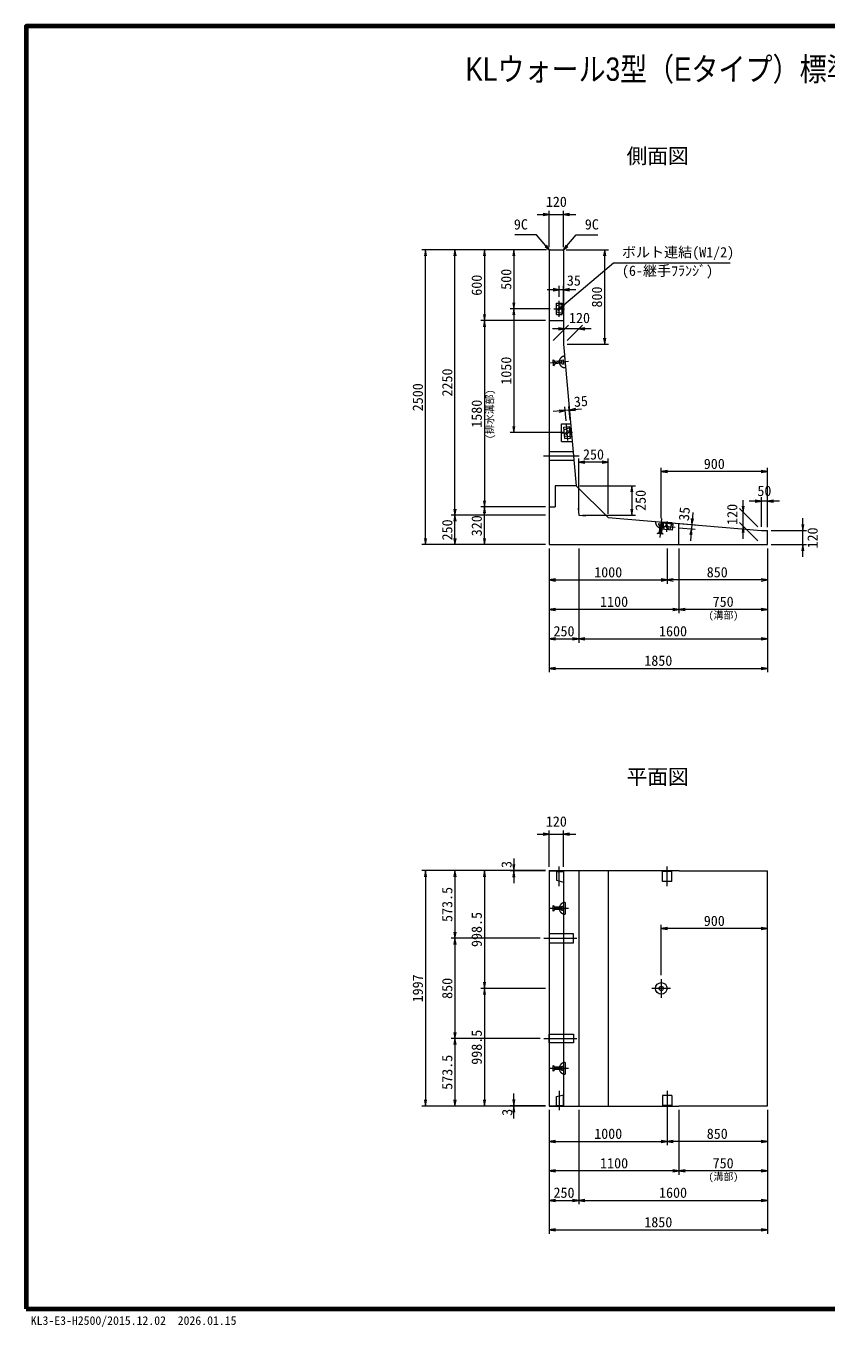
# Model space of a CAD drawing. Units: millimetres at full size, sheet at 1:40. Extents: x 141688 to 157488, y 10657 to 21690.
# Drawn here: x 141688 to 148483, y 10657 to 21690 of the extents above; entities that cross this region are included whole.
import ezdxf
from ezdxf.enums import TextEntityAlignment as Align

# ---------------------------------------------------------------- set-up
doc = ezdxf.new("R2010")
doc.units = ezdxf.units.MM
doc.header["$LTSCALE"] = 40
doc.linetypes.add('CHAIN', pattern=[18.5, 12, -1.5, 3.5, -1.5])
doc.linetypes.add('DASHED', pattern=[7.5, 6, -1.5])
for name, color, linetype, lineweight in [('01図枠', 1, 'Continuous', 70), ('中心', 6, 'CHAIN', 9), ('外形線', 7, 'Continuous', 13), ('寸法', 2, 'Continuous', 9), ('細線', 4, 'Continuous', 9), ('連結部', 4, 'Continuous', 13)]:
    doc.layers.add(name, color=color, linetype=linetype, lineweight=lineweight)
doc.layers.add('文字', color=7, linetype='Continuous')
doc.styles.add('ＭＳ ゴシック', font='')
doc.styles.add('ＭＳ Ｐゴシック', font='')
doc.styles.get('ＭＳ ゴシック').set_extended_font_data('MS Gothic')
doc.styles.get('ＭＳ Ｐゴシック').set_extended_font_data('MS PGothic')

# ---------------------------------------------------------------- blocks, each defined once
blk = doc.blocks.new('open_arrow')
at = {"color": 0, "linetype": 'Continuous', "lineweight": -2}
blk.add_lwpolyline([(7.5, 1.25), (0, 0), (7.5, -1.25)], dxfattribs=at)

msp = doc.modelspace()

# ---------------------------------------------------------------- linework, layer by layer
at = {"layer": '01図枠'}
msp.add_lwpolyline([(141687.54, 10809.99), (157487.54, 10809.99), (157487.54, 21689.99), (141687.54, 21689.99)], close=True, dxfattribs=at)
at = {"layer": '中心'}
for p, q in [((146211.89, 19223.25), (146211.89, 19360.25)), ((146166.89, 19291.75), (146256.89, 19291.75)), ((146290.22, 18844.43), (146130.86, 18830.14)), ((146234.17, 18237.73), (146323.81, 18245.77)), ((146285.11, 18173.52), (146272.88, 18309.98)), ((146381.88, 18041.75), (146076.89, 18041.75)), ((147195.15, 17438), (147058.63, 17449.45)), ((147079.4, 17512.93), (147066.03, 17353.49)), ((147123.13, 17398.88), (147130.65, 17488.57)), ((146211.89, 14395.83), (146211.89, 14560.83)), ((147126.89, 14395.83), (147126.89, 14560.83)), ((146290.34, 14206.83), (146130.34, 14206.83)), ((146081.89, 13953.33), (146361.89, 13953.33)), ((147076.89, 13607.33), (147076.89, 13449.33)), ((147155.89, 13528.33), (146997.89, 13528.33)), ((146081.89, 13103.33), (146361.89, 13103.33)), ((146290.34, 12849.83), (146130.34, 12849.83)), ((146211.89, 12660.83), (146211.89, 12495.83)), ((147126.89, 12660.83), (147126.89, 12495.83))]:
    msp.add_line(p, q, dxfattribs=at)
at = {"layer": '外形線'}
for p, q in [((146135.89, 19791.75), (146126.89, 19782.75)), ((146135.89, 19791.75), (146126.89, 19782.75)), ((146126.89, 19782.75), (146126.89, 17291.75)), ((146237.89, 19791.75), (146246.89, 19782.75)), ((146246.89, 19782.75), (146246.89, 18991.75)), ((146246.89, 18991.75), (146354.48, 17791.75)), ((146354.48, 17791.75), (146626.89, 17520.78)), ((146371.53, 17601.53), (146376.89, 17541.75)), ((146376.89, 17541.75), (146436.7, 17536.73)), ((146626.89, 17520.78), (147926.89, 17411.75)), ((147926.89, 17411.75), (147976.89, 17411.75)), ((147976.89, 17291.75), (147976.89, 17411.75)), ((146126.89, 17291.75), (147976.89, 17291.75)), ((146126.89, 14526.83), (147226.89, 14526.83)), ((146126.89, 14526.83), (146126.89, 12529.83)), ((146246.89, 14526.83), (146246.89, 12529.83)), ((147229.89, 14523.83), (147226.89, 14526.83)), ((147229.89, 14523.83), (147976.89, 14523.83)), ((147976.89, 12532.83), (147976.89, 14523.83)), ((146126.89, 12529.83), (147226.89, 12529.83)), ((147226.89, 12529.83), (147229.89, 12532.83)), ((147229.89, 12532.83), (147976.89, 12532.83))]:
    msp.add_line(p, q, dxfattribs=at)
at = {"layer": '寸法'}
for p, q in [((146022.89, 20091.75), (146350.89, 20091.75)), ((146126.89, 19814.75), (146126.89, 20123.75)), ((146246.89, 19814.75), (146246.89, 20123.75)), ((146103.89, 19791.75), (145044.89, 19791.75)), ((145076.89, 17291.75), (145076.89, 19791.75)), ((146103.89, 19791.75), (145294.89, 19791.75)), ((145326.89, 17541.75), (145326.89, 19791.75)), ((146103.89, 19791.75), (145544.89, 19791.75)), ((145576.89, 19791.75), (145576.89, 19191.75)), ((146103.89, 19791.75), (145794.89, 19791.75)), ((145826.89, 19791.75), (145826.89, 19291.75)), ((146269.89, 19791.75), (146628.89, 19791.75)), ((146596.89, 18991.75), (146596.89, 19791.75)), ((146350.89, 19453.95), (146107.89, 19453.95)), ((146211.89, 19392.25), (146211.89, 19485.95)), ((146246.89, 19323.75), (146246.89, 19485.95)), ((146134.89, 19291.75), (145794.89, 19291.75)), ((146134.89, 19291.75), (145794.89, 19291.75)), ((145826.89, 19291.75), (145826.89, 18241.75)), ((146094.89, 19191.75), (145544.89, 19191.75)), ((146094.89, 19191.75), (145544.89, 19191.75)), ((145576.89, 19191.75), (145576.89, 17611.75)), ((146481.01, 19121.87), (146153.01, 19121.87)), ((146158.89, 19023.75), (146289.01, 19153.87)), ((146278.89, 19023.75), (146409.01, 19153.87)), ((146278.89, 18991.75), (146628.89, 18991.75)), ((146400.61, 18441.88), (146158.58, 18420.18)), ((146270.02, 18341.85), (146259.31, 18461.34)), ((146304.55, 18348.62), (146294.17, 18464.46)), ((146246.99, 18241.75), (145794.89, 18241.75)), ((146376.89, 17573.75), (146376.89, 18022.95)), ((146626.89, 17990.95), (146376.89, 17990.95)), ((146626.89, 17552.78), (146626.89, 18022.95)), ((147076.89, 17515.04), (147076.89, 17942.87)), ((147976.89, 17910.87), (147076.89, 17910.87)), ((147976.89, 17439.56), (147976.89, 17942.87)), ((146386.48, 17791.75), (146858.19, 17791.75)), ((146826.19, 17791.75), (146826.19, 17541.75)), ((147772.43, 17342.21), (147772.43, 17670.21)), ((148080.89, 17660.87), (147822.89, 17660.87)), ((147926.89, 17443.75), (147926.89, 17692.87)), ((147976.89, 17439.56), (147976.89, 17692.87)), ((146094.89, 17611.75), (145544.89, 17611.75)), ((146094.89, 17611.75), (145544.89, 17611.75)), ((145576.89, 17291.75), (145576.89, 17611.75)), ((147344.85, 17564.93), (147324.54, 17322.78)), ((147894.89, 17443.75), (147740.43, 17598.21)), ((146094.89, 17541.75), (145294.89, 17541.75)), ((146094.89, 17541.75), (145294.89, 17541.75)), ((145326.89, 17291.75), (145326.89, 17541.75)), ((146408.89, 17541.75), (146858.19, 17541.75)), ((147201.57, 17472.58), (147368.05, 17458.62)), ((147227.04, 17435.32), (147365.12, 17423.74)), ((147894.89, 17323.75), (147740.43, 17478.21)), ((148276.89, 17187.75), (148276.89, 17515.75)), ((148008.89, 17411.75), (148308.89, 17411.75)), ((146094.89, 17291.75), (145044.89, 17291.75)), ((146094.89, 17291.75), (145294.89, 17291.75)), ((146094.89, 17291.75), (145544.89, 17291.75)), ((146126.89, 17259.75), (146126.89, 16209.75)), ((146126.89, 17259.75), (146126.89, 16459.75)), ((146126.89, 17259.75), (146126.89, 16709.75)), ((146126.89, 17259.75), (146126.89, 16959.75)), ((146376.89, 17259.75), (146376.89, 16459.75)), ((146376.89, 17259.75), (146376.89, 16459.75)), ((147126.89, 17259.75), (147126.89, 16959.75)), ((147126.89, 17259.75), (147126.89, 16959.75)), ((147226.89, 17259.75), (147226.89, 16709.75)), ((147226.89, 17259.75), (147226.89, 16709.75)), ((147976.89, 17259.75), (147976.89, 16209.75)), ((147976.89, 17259.75), (147976.89, 16459.75)), ((147976.89, 17259.75), (147976.89, 16959.75)), ((147976.89, 17259.75), (147976.89, 16709.75)), ((148008.89, 17291.75), (148308.89, 17291.75)), ((146126.89, 16991.75), (147126.89, 16991.75)), ((147976.89, 16991.75), (147126.89, 16991.75)), ((147226.89, 16741.75), (146126.89, 16741.75)), ((147976.89, 16741.75), (147226.89, 16741.75)), ((146126.89, 16491.75), (146376.89, 16491.75)), ((146376.89, 16491.75), (147976.89, 16491.75)), ((146126.89, 16241.75), (147976.89, 16241.75)), ((146022.89, 14835.83), (146350.89, 14835.83)), ((146126.89, 14558.83), (146126.89, 14867.83)), ((146246.89, 14558.83), (146246.89, 14867.83)), ((145826.89, 14630.83), (145826.89, 14419.83)), ((146094.89, 14526.83), (145044.89, 14526.83)), ((145076.89, 14526.83), (145076.89, 12529.83)), ((146094.89, 14526.83), (145294.89, 14526.83)), ((145326.89, 14526.83), (145326.89, 13953.33)), ((146094.89, 14526.83), (145544.89, 14526.83)), ((145576.89, 14526.83), (145576.89, 13528.33)), ((146094.89, 14526.83), (145794.89, 14526.83)), ((146094.89, 14523.83), (145794.89, 14523.83)), ((147076.89, 13639.33), (147076.89, 14067.16)), ((147976.89, 14035.16), (147076.89, 14035.16)), ((147976.89, 13563.85), (147976.89, 14067.16)), ((146049.89, 13953.33), (145294.89, 13953.33)), ((146049.89, 13953.33), (145294.89, 13953.33)), ((145326.89, 13953.33), (145326.89, 13103.33)), ((146095.89, 13528.33), (145544.89, 13528.33)), ((146095.89, 13528.33), (145544.89, 13528.33)), ((145576.89, 13528.33), (145576.89, 12529.83)), ((146049.89, 13103.33), (145294.89, 13103.33)), ((146049.89, 13103.33), (145294.89, 13103.33)), ((145326.89, 13103.33), (145326.89, 12529.83)), ((145826.89, 12425.83), (145826.89, 12636.83)), ((146094.89, 12529.83), (145044.89, 12529.83)), ((146094.89, 12529.83), (145294.89, 12529.83)), ((146094.89, 12529.83), (145544.89, 12529.83)), ((146094.89, 12532.83), (145794.89, 12532.83)), ((146094.89, 12529.83), (145794.89, 12529.83)), ((146126.89, 12497.83), (146126.89, 11447.83)), ((146126.89, 12497.83), (146126.89, 11697.83)), ((146126.89, 12497.83), (146126.89, 11947.83)), ((146126.89, 12497.83), (146126.89, 12197.83)), ((146376.89, 12497.83), (146376.89, 11697.83)), ((146376.89, 12497.83), (146376.89, 11697.83)), ((147126.89, 12497.83), (147126.89, 12197.83)), ((147126.89, 12497.83), (147126.89, 12197.83)), ((147226.89, 12497.83), (147226.89, 11947.83)), ((147226.89, 12497.83), (147226.89, 11947.83)), ((147976.89, 12497.83), (147976.89, 11447.83)), ((147976.89, 12497.83), (147976.89, 11697.83)), ((147976.89, 12497.83), (147976.89, 12197.83)), ((147976.89, 12497.83), (147976.89, 11947.83)), ((146126.89, 12229.83), (147126.89, 12229.83)), ((147976.89, 12229.83), (147126.89, 12229.83)), ((147226.89, 11979.83), (146126.89, 11979.83)), ((147976.89, 11979.83), (147226.89, 11979.83)), ((146126.89, 11729.83), (146376.89, 11729.83)), ((146376.89, 11729.83), (147976.89, 11729.83)), ((146126.89, 11479.83), (147976.89, 11479.83))]:
    msp.add_line(p, q, dxfattribs=at)
at = {"layer": '寸法', "color": 3, "linetype": 'DASHED'}
for p, q in [((146255.96, 18890.6), (146264.72, 18792.89)), ((146162.97, 18807.94), (146158.5, 18857.77)), ((146158.5, 18857.77), (146171.46, 18843.87)), ((146173.25, 18823.93), (146162.97, 18807.94)), ((146232.55, 18849.35), (146171.46, 18843.87)), ((146171.46, 18843.87), (146173.25, 18823.93)), ((146234.34, 18829.4), (146173.25, 18823.93)), ((146231.84, 18857.27), (146243.79, 18858.34)), ((146235.06, 18821.41), (146231.84, 18857.27)), ((146247.01, 18822.48), (146235.06, 18821.41)), ((146243.79, 18858.34), (146247.01, 18822.48)), ((147028.01, 17487.14), (147125.77, 17478.94)), ((147056.7, 17457.64), (147057.7, 17469.6)), ((147092.57, 17454.63), (147056.7, 17457.64)), ((147057.7, 17469.6), (147093.58, 17466.59)), ((147064.62, 17456.97), (147059.5, 17395.85)), ((147084.58, 17455.3), (147079.45, 17394.18)), ((147093.58, 17466.59), (147092.57, 17454.63)), ((147043.57, 17385.48), (147059.5, 17395.85)), ((147093.42, 17381.3), (147043.57, 17385.48)), ((147059.5, 17395.85), (147079.45, 17394.18)), ((147079.45, 17394.18), (147093.42, 17381.3)), ((146260.34, 14255.88), (146260.34, 14157.78)), ((146160.34, 14181.85), (146160.34, 14231.88)), ((146160.34, 14231.88), (146172.01, 14216.88)), ((146172.01, 14196.85), (146160.34, 14181.85)), ((146233.34, 14216.88), (146172.01, 14216.88)), ((146172.01, 14216.88), (146172.01, 14196.85)), ((146233.34, 14196.85), (146172.01, 14196.85)), ((146233.34, 14188.83), (146233.34, 14224.83)), ((146233.34, 14224.83), (146245.34, 14224.83)), ((146245.34, 14188.83), (146233.34, 14188.83)), ((146245.34, 14224.83), (146245.34, 14188.83)), ((146160.34, 12824.85), (146160.34, 12874.88)), ((146160.34, 12874.88), (146172.01, 12859.88)), ((146172.01, 12839.85), (146160.34, 12824.85)), ((146233.34, 12859.88), (146172.01, 12859.88)), ((146172.01, 12859.88), (146172.01, 12839.85)), ((146233.34, 12839.85), (146172.01, 12839.85)), ((146233.34, 12831.83), (146233.34, 12867.83)), ((146233.34, 12867.83), (146245.34, 12867.83)), ((146245.34, 12831.83), (146233.34, 12831.83)), ((146245.34, 12867.83), (146245.34, 12831.83)), ((146260.34, 12898.88), (146260.34, 12800.78))]:
    msp.add_line(p, q, dxfattribs=at)
at = {"layer": '寸法'}
for points in [[(146131.37, 19787.23), (146097.19, 19826.42), (146017.42, 19917.89), (145835.67, 19917.89)], [(146242.42, 19787.23), (146276.59, 19826.42), (146356.37, 19917.89), (146538.12, 19917.89)], [(146211.89, 19291.75), (146251.52, 19325.42), (146671.3, 19682.08), (147661.9, 19682.08)]]:
    msp.add_lwpolyline(points, dxfattribs=at)
at = {"layer": '寸法', "color": 3}
msp.add_circle((147076.89, 13528.33), 18, dxfattribs=at)
at = {"layer": '寸法', "color": 3, "linetype": 'DASHED'}
for centre, start, end in [((146260.34, 18841.75), 95.12316, 275.12316), ((147076.89, 17483.04), 175.20577, 355.20577), ((146260.34, 14206.83), 90, 270), ((146260.34, 12849.83), 90, 270)]:
    msp.add_arc(centre, 49.05, start, end, dxfattribs=at)
at = {"layer": '細線'}
for p, q in [((146186.89, 19243.25), (146186.89, 19340.25)), ((146186.89, 19340.25), (146236.89, 19340.25)), ((146236.89, 19243.25), (146236.89, 19340.25)), ((146186.89, 19243.25), (146236.89, 19243.25)), ((146211.89, 19303.06), (146200.58, 19291.75)), ((146223.21, 19291.75), (146211.89, 19280.44)), ((146126.89, 19191.75), (146246.89, 19191.75)), ((146231.96, 18316.75), (146307.41, 18316.75)), ((146231.96, 18166.75), (146231.96, 18316.75)), ((146249.76, 18287.82), (146299.56, 18292.29)), ((146258.43, 18191.21), (146249.76, 18287.82)), ((146277.98, 18253.02), (146267.73, 18240.74)), ((146290.26, 18242.76), (146280, 18230.48)), ((146308.23, 18195.68), (146299.56, 18292.29)), ((146231.96, 18166.75), (146320.86, 18166.75)), ((146258.43, 18191.21), (146308.23, 18195.68)), ((146176.89, 17791.75), (146176.89, 17611.75)), ((146354.48, 17791.75), (146176.89, 17791.75)), ((146126.89, 17611.75), (146176.89, 17611.75)), ((147076.47, 17422.86), (147080.65, 17472.69)), ((147177.31, 17464.58), (147080.65, 17472.69)), ((147115.62, 17444.67), (147125.95, 17432.45)), ((147127.84, 17455), (147138.17, 17442.78)), ((147173.13, 17414.76), (147177.31, 17464.58)), ((147226.89, 17291.75), (147226.89, 17470.46)), ((147173.13, 17414.76), (147076.47, 17422.86)), ((146376.89, 14526.83), (146376.89, 12529.83)), ((146626.89, 14526.83), (146626.89, 12529.83)), ((147166.89, 14520.83), (147086.89, 14520.83)), ((147086.89, 14435.83), (147086.89, 14520.83)), ((147166.89, 14435.83), (147166.89, 14520.83)), ((147166.89, 14435.83), (147086.89, 14435.83)), ((147166.89, 12620.83), (147086.89, 12620.83)), ((147086.89, 12620.83), (147086.89, 12535.83)), ((147166.89, 12620.83), (147166.89, 12535.83)), ((147166.89, 12535.83), (147086.89, 12535.83))]:
    msp.add_line(p, q, dxfattribs=at)
at = {"layer": '細線', "linetype": 'DASHED'}
for p, q in [((146246.89, 19331.75), (146186.89, 19316.75)), ((146246.89, 19251.75), (146246.89, 19331.75)), ((146186.89, 19266.75), (146246.89, 19251.75)), ((146310.28, 18284.71), (146251.86, 18264.42)), ((146256.33, 18214.62), (146317.43, 18205.03)), ((146317.43, 18205.03), (146310.28, 18284.71)), ((146328.7, 18079.25), (146126.89, 18079.25)), ((146335.43, 18004.25), (146126.89, 18004.25)), ((147089.96, 17481.94), (147099.89, 17420.9)), ((147169.68, 17475.26), (147089.96, 17481.94)), ((147149.72, 17416.72), (147169.68, 17475.26)), ((146126.89, 14523.83), (146246.89, 14523.83)), ((146186.89, 14520.83), (146186.89, 14444.83)), ((146186.89, 14520.83), (146246.89, 14520.83)), ((146246.89, 14520.83), (146246.89, 14429.83)), ((146186.89, 14444.83), (146246.89, 14429.83)), ((146186.89, 12611.83), (146246.89, 12626.83)), ((146186.89, 12535.83), (146186.89, 12611.83)), ((146246.89, 12535.83), (146246.89, 12626.83)), ((146126.89, 12532.83), (146246.89, 12532.83)), ((146186.89, 12535.83), (146246.89, 12535.83))]:
    msp.add_line(p, q, dxfattribs=at)
for points in [[(146126.89, 13915.83), (146332.07, 13915.83), (146332.07, 13990.83), (146126.89, 13990.83)], [(146126.89, 13140.83), (146332.07, 13140.83), (146332.07, 13065.83), (146126.89, 13065.83)]]:
    msp.add_lwpolyline(points, close=True, dxfattribs=at)
at = {"layer": '細線'}
for centre, start, end in [((146206.24, 19286.09), 135, 315), ((146217.55, 19297.41), 315, 135), ((146273.87, 18235.61), 140.12316, 320.12316), ((146284.12, 18247.89), 320.12316, 140.12316), ((147121.73, 17449.83), 40.20577, 220.20577), ((147132.06, 17437.61), 220.20577, 40.20577)]:
    msp.add_arc(centre, 8, start, end, dxfattribs=at)
at = {"layer": '連結部', "color": 7}
msp.add_line((146135.89, 19791.75), (146237.89, 19791.75), dxfattribs=at)
at = {"layer": '連結部', "color": 3}
msp.add_circle((147076.89, 13528.33), 49, dxfattribs=at)

# ---------------------------------------------------------------- block references
at = {"layer": '寸法', "xscale": 6.93, "yscale": 6.93}
for p, rotation in [((146126.89, 20091.75), 180), ((145076.89, 19791.75), 270), ((145326.89, 19791.75), 270), ((145576.89, 19791.75), 270), ((145826.89, 19791.75), 270), ((146131.37, 19787.23), 131.1), ((146242.42, 19787.23), 48.9), ((146596.89, 19791.75), 270), ((146211.89, 19453.95), 180), ((145826.89, 19291.75), 90), ((146211.89, 19291.75), 40.4), ((145576.89, 19191.75), 90), ((145826.89, 19291.75), 270), ((145576.89, 19191.75), 270), ((146257.01, 19121.87), 180), ((146596.89, 18991.75), 90), ((146262.16, 18429.46), 185.1), ((146297.02, 18432.59), 5.1), ((145826.89, 18241.75), 90), ((146626.89, 17990.95), 180), ((147976.89, 17910.87), 180), ((146826.19, 17791.75), 270), ((145576.89, 17611.75), 90), ((147926.89, 17660.87), 180), ((145326.89, 17541.75), 90), ((145576.89, 17611.75), 270), ((146826.19, 17541.75), 90), ((147772.43, 17566.21), 90), ((145326.89, 17541.75), 270), ((147336.16, 17461.29), 85.2), ((147772.43, 17446.21), 270), ((148276.89, 17411.75), 90), ((145076.89, 17291.75), 90), ((145326.89, 17291.75), 90), ((145576.89, 17291.75), 90), ((147333.24, 17426.42), 265.2), ((148276.89, 17291.75), 270), ((147126.89, 16991.75), 180), ((147976.89, 16991.75), 180), ((147226.89, 16741.75), 180), ((147976.89, 16741.75), 180), ((146376.89, 16491.75), 180), ((147976.89, 16491.75), 180), ((147976.89, 16241.75), 180), ((146126.89, 14835.83), 180), ((145826.89, 14526.83), 90), ((145076.89, 14526.83), 270), ((145326.89, 14526.83), 270), ((145576.89, 14526.83), 270), ((145826.89, 14523.83), 270), ((147976.89, 14035.16), 180), ((145326.89, 13953.33), 90), ((145326.89, 13953.33), 270), ((145576.89, 13528.33), 90), ((145576.89, 13528.33), 270), ((145326.89, 13103.33), 90), ((145326.89, 13103.33), 270), ((145076.89, 12529.83), 90), ((145326.89, 12529.83), 90), ((145576.89, 12529.83), 90), ((145826.89, 12532.83), 90), ((145826.89, 12529.83), 270), ((147126.89, 12229.83), 180), ((147976.89, 12229.83), 180), ((147226.89, 11979.83), 180), ((147976.89, 11979.83), 180), ((146376.89, 11729.83), 180), ((147976.89, 11729.83), 180), ((147976.89, 11479.83), 180)]:
    msp.add_blockref('open_arrow', p, dxfattribs=dict(at, rotation=rotation))
for p in [(146246.89, 20091.75), (146246.89, 19453.95), (146377.01, 19121.87), (146376.89, 17990.95), (147076.89, 17910.87), (147976.89, 17660.87), (146126.89, 16991.75), (147126.89, 16991.75), (146126.89, 16741.75), (147226.89, 16741.75), (146126.89, 16491.75), (146376.89, 16491.75), (146126.89, 16241.75), (146246.89, 14835.83), (147076.89, 14035.16), (146126.89, 12229.83), (147126.89, 12229.83), (146126.89, 11979.83), (147226.89, 11979.83), (146126.89, 11729.83), (146376.89, 11729.83), (146126.89, 11479.83)]:
    msp.add_blockref('open_arrow', p, dxfattribs=at)

# ---------------------------------------------------------------- texts
at = {"layer": '寸法', "style": 'ＭＳ ゴシック'}
for s, p in [('120', (146186.89, 20199.75)), ('35', (146335.39, 19531.89)), ('120', (146383.25, 19214.51)), ('250', (146501.89, 18056.95)), ('900', (147526.89, 17976.87)), ('50', (147951.89, 17747.53)), ('1000', (146626.89, 17057.75)), ('850', (147551.89, 17057.75)), ('1100', (146676.89, 16807.75)), ('750', (147601.89, 16807.75)), ('250', (146251.89, 16557.75)), ('1600', (147176.89, 16557.75)), ('1850', (147051.89, 16307.75)), ('120', (146186.89, 14943.83)), ('900', (147526.89, 14101.16)), ('1000', (146626.89, 12295.83)), ('850', (147551.89, 12295.83)), ('1100', (146676.89, 12045.83)), ('750', (147601.89, 12045.83)), ('250', (146251.89, 11795.83)), ('1600', (147176.89, 11795.83)), ('1850', (147051.89, 11545.83))]:
    msp.add_text(s, height=87.35, dxfattribs=at).set_placement(p, align=Align.MIDDLE_CENTER)
msp.add_text('9C', height=87.35, dxfattribs=at).set_placement((145945.42, 19937.89), align=Align.BOTTOM_RIGHT)
for s, p in [('9C', (146428.37, 19937.89)), ('ボルト連結(W1/2)', (146743.3, 19702.08))]:
    msp.add_text(s, height=87.35, dxfattribs=at).set_placement(p, align=Align.BOTTOM_LEFT)
at = {"layer": '寸法', "color": 3, "style": 'ＭＳ ゴシック'}
msp.add_text('(6-継手ﾌﾗﾝｼﾞ)', height=87.35, dxfattribs=at).set_placement((146743.3, 19658.47), align=Align.TOP_LEFT)
at = {"layer": '寸法', "style": 'ＭＳ ゴシック'}
for s, rotation, p in [('600', 90, (145510.89, 19491.75)), ('500', 90, (145760.89, 19541.75)), ('800', 90, (146530.89, 19391.75)), ('1050', 90, (145760.89, 18766.75)), ('2250', 90, (145260.89, 18666.75)), ('2500', 90, (145010.89, 18541.75)), ('35', 5.123, (146394.72, 18507.34)), ('1580', 90, (145510.89, 18401.75)), ('250', 90, (146901.8, 17666.75)), ('35', 85.206, (147272.53, 17552.64)), ('120', 90, (147678.64, 17548.21)), ('250', 90, (145260.89, 17416.75)), ('320', 90, (145510.89, 17451.75)), ('120', 90, (148360.33, 17348.29)), ('3', 90, (145764.08, 14579.27)), ('573.5', 90, (145260.89, 14240.08)), ('998.5', 90, (145510.89, 14027.58)), ('1997', 90, (145010.89, 13528.33)), ('850', 90, (145260.89, 13528.33)), ('998.5', 90, (145510.89, 13029.08)), ('573.5', 90, (145260.89, 12816.58)), ('3', 90, (145769.36, 12477.38))]:
    msp.add_text(s, height=87.35, rotation=rotation, dxfattribs=at).set_placement(p, align=Align.MIDDLE_CENTER)
at = {"layer": '寸法', "color": 3, "style": 'ＭＳ ゴシック'}
msp.add_text('(排水溝部)', height=61.71, rotation=90, dxfattribs=at).set_placement((145671.53, 18186.59), align=Align.BOTTOM_LEFT)
for p in [(147478.21, 16644.18), (147478.21, 11882.26)]:
    msp.add_text('(溝部)', height=61.71, dxfattribs=at).set_placement(p, align=Align.BOTTOM_LEFT)
at = {"layer": '文字', "style": 'ＭＳ Ｐゴシック', "width": 0.85}
msp.add_text(' KLウォール3型（Eタイプ）標準部構造図\u3000\u3000\u3000\u3000\u3000\u3000\u3000\u3000\u3000\u3000\u3000\u3000\u3000\u3000 \u3000\u3000\u3000\u3000', height=197.9, dxfattribs=at).set_placement((149587.54, 21165.77), align=Align.BOTTOM_CENTER)
at = {"layer": '文字', "style": 'ＭＳ Ｐゴシック'}
for s, p in [(' 側面図 ', (147046.26, 20485.14)), (' 平面図 ', (147046.26, 15220.22))]:
    msp.add_text(s, height=128.7, dxfattribs=at).set_placement(p, align=Align.BOTTOM_CENTER)
at = {"layer": '文字', "style": 'ＭＳ ゴシック'}
msp.add_text('KL3-E3-H2500/2015.12.02  2026.01.15', height=73.31, dxfattribs=at).set_placement((141727.74, 10652.54), align=Align.BOTTOM_LEFT)

doc.saveas('drawing.dxf')
